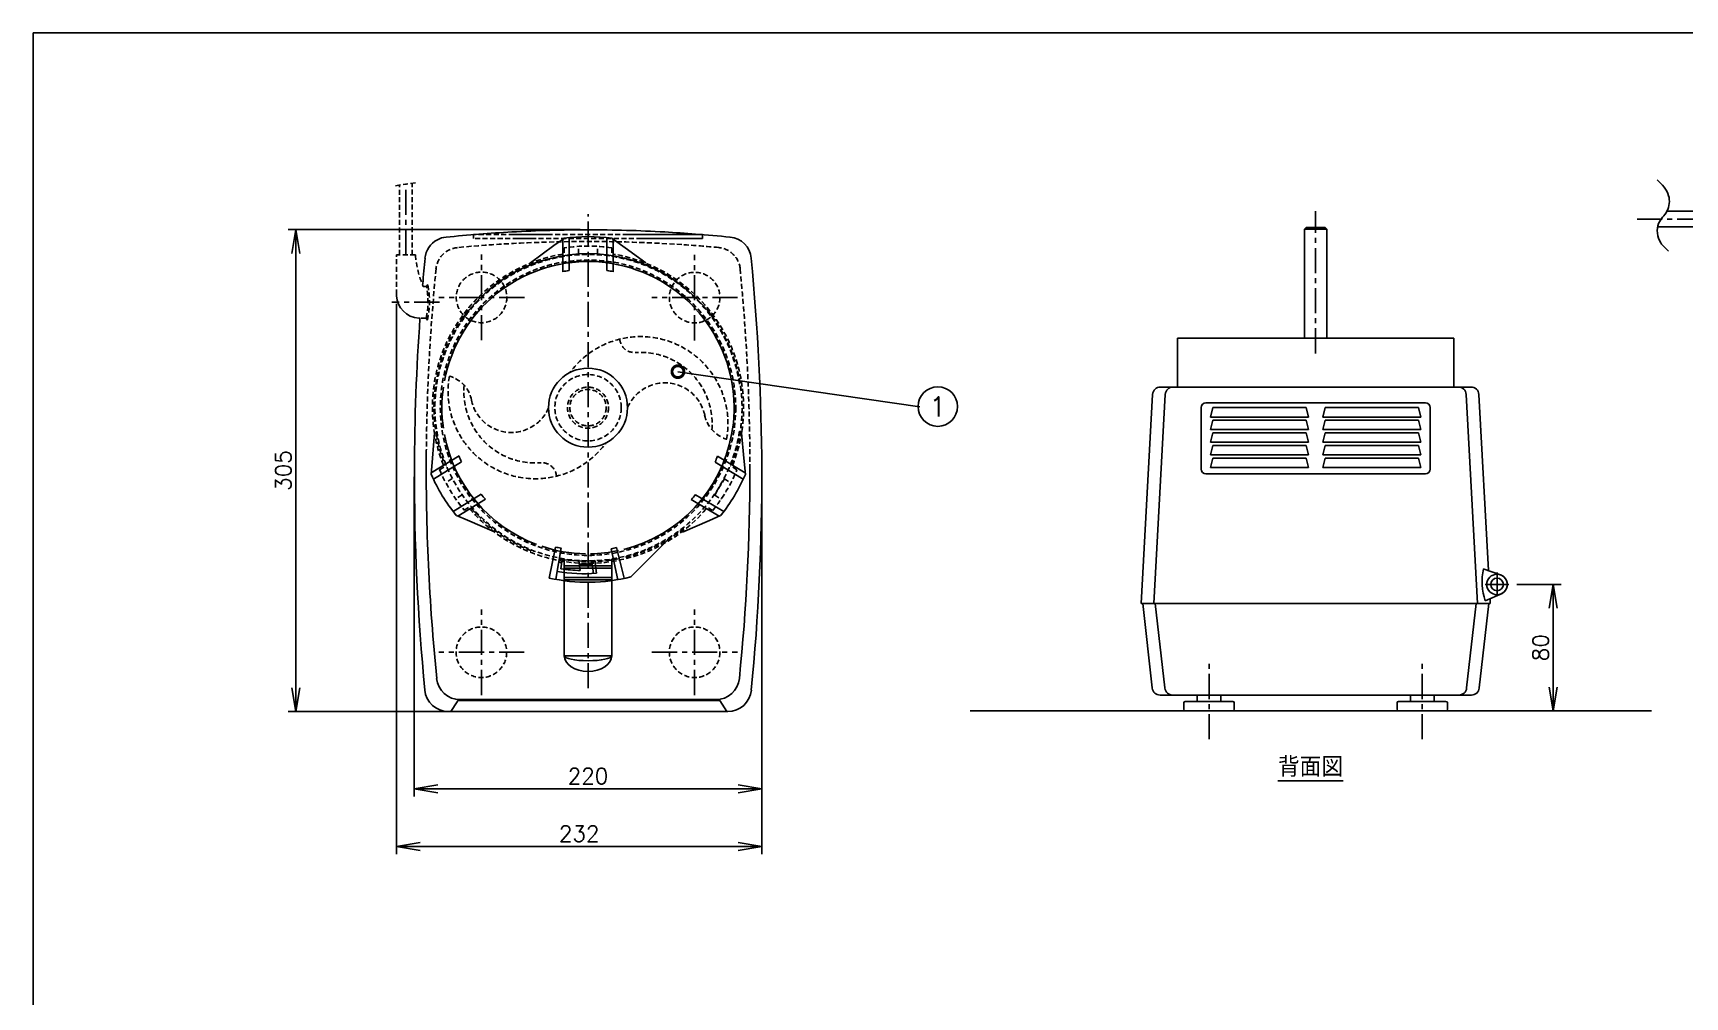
# Model space of a CAD drawing. Extents: x 115 to 2025, y 0 to 1377.
# Drawn here: x 115 to 1161, y 767 to 1377 of the extents above; entities that cross this region are included whole.
import ezdxf
from ezdxf.enums import TextEntityAlignment as Align

# ---------------------------------------------------------------- set-up
doc = ezdxf.new("R2010")
doc.units = 0
doc.header["$LTSCALE"] = 0.5
doc.header["$PDMODE"] = 3
doc.linetypes.add('CENTER', pattern=[50.8, 31.75, -6.35, 6.35, -6.35])
doc.linetypes.add('HIDDEN', pattern=[9.525, 6.35, -3.175])
doc.layers.get('0').update_dxf_attribs({"linetype": 'CONTINUOUS'})
doc.layers.get('DEFPOINTS').update_dxf_attribs({"linetype": 'CONTINUOUS'})
for name, color, linetype in [('DANMEN', 7, 'CONTINUOUS'), ('kiki-2d2', 7, 'CONTINUOUS'), ('SIYOU', 7, 'CONTINUOUS'), ('SUNPOU', 7, 'CONTINUOUS'), ('WAKU', 7, 'CONTINUOUS')]:
    doc.layers.add(name, color=color, linetype=linetype)
doc.styles.get("Standard").update_dxf_attribs({"font": 'ROMANS', "bigfont": 'EXTFONT.shx'})
doc.dimstyles.get("Standard").update_dxf_attribs({"dimscale": 5, "dimtxt": 2, "dimasz": 3, "dimexe": 1, "dimexo": 1, "dimgap": 0.6, "dimtad": 3, "dimdec": 0, "dimzin": 0, "dimdsep": 46, "dimtxsty": 'STANDARD', "dimblk1": 'OPEN', "dimblk2": 'OPEN', "dimsah": 1, "dimcen": 1.5, "dimclrd": 7, "dimclre": 7, "dimclrt": 7, "dimadec": 0, "dimazin": 0, "dimtfac": 1, "dimtdec": 0, "dimtmove": 0, "dimatfit": 0, "dimldrblk": 'DOTSMALL', "dimfxl": 1, "dimtvp": 1, "dimtolj": 1, "dimtzin": 0, "dimarcsym": 0})

# ---------------------------------------------------------------- blocks, each defined once
blk = doc.blocks.new('_OPEN')
at = {"color": 0, "linetype": 'ByBlock'}
for p, q in [((-1, 0.167), (0, 0)), ((0, 0), (-1, -0.167)), ((0, 0), (-1, 0))]:
    blk.add_line(p, q, dxfattribs=at)
blk = doc.blocks.new('*D11')
at = {"color": 7, "lineweight": -2}
for p, q in [((1054.2, 1027.7), (1082.3, 1027.7)), ((1077.3, 962.7), (1077.3, 1012.7)), ((1062, 947.7), (1082.3, 947.7))]:
    blk.add_line(p, q, dxfattribs=at)
at = {"layer": 'DEFPOINTS', "color": 0}
for p in [(1049.2, 1027.7), (1077.3, 1027.7), (1057, 947.7)]:
    blk.add_point(p, dxfattribs=at)
at = {"color": 7, "lineweight": -2, "xscale": 15, "yscale": 15, "zscale": 15}
for p, rotation in [((1077.3, 1027.7), 90), ((1077.3, 947.7), 270)]:
    blk.add_blockref('_OPEN', p, dxfattribs=dict(at, rotation=rotation))
at = {"color": 7, "insert": (1069.3, 987.7), "char_height": 10, "attachment_point": 5, "rotation": 90}
blk.add_mtext('\\A1;80', dxfattribs=at)
blk = doc.blocks.new('_DotSmall')
at = {"color": 0, "linetype": 'ByBlock', "const_width": 0.5}
blk.add_lwpolyline([(-0.0625, 0, 1), (0.0625, 0, 1)], format="xyb", close=True, dxfattribs=at)
blk = doc.blocks.new('*D12')
at = {"color": 7, "lineweight": -2}
for p, q in [((461.3, 1252.3), (276.4, 1252.3)), ((281.4, 1237.3), (281.4, 962.3)), ((461.3, 947.3), (276.4, 947.3))]:
    blk.add_line(p, q, dxfattribs=at)
at = {"layer": 'DEFPOINTS', "color": 0}
for p in [(466.3, 1252.3), (281.4, 947.3), (466.3, 947.3)]:
    blk.add_point(p, dxfattribs=at)
at = {"color": 7, "lineweight": -2, "xscale": 15, "yscale": 15, "zscale": 15}
for p, rotation in [((281.4, 1252.3), 90), ((281.4, 947.3), 270)]:
    blk.add_blockref('_OPEN', p, dxfattribs=dict(at, rotation=rotation))
at = {"color": 7, "insert": (273.4, 1099.8), "char_height": 10, "attachment_point": 5, "rotation": 90}
blk.add_mtext('\\A1;305', dxfattribs=at)
blk = doc.blocks.new('*D17')
at = {"color": 7, "lineweight": -2}
for p, q in [((356.3, 1095.8), (356.3, 893.4)), ((576.4, 1091.8), (576.4, 893.4)), ((371.3, 898.4), (561.4, 898.4))]:
    blk.add_line(p, q, dxfattribs=at)
at = {"layer": 'DEFPOINTS', "color": 0}
for p in [(356.3, 1100.8), (576.4, 1096.8), (576.4, 898.4)]:
    blk.add_point(p, dxfattribs=at)
at = {"color": 7, "lineweight": -2, "xscale": 15, "yscale": 15, "zscale": 15, "rotation": 180}
blk.add_blockref('_OPEN', (356.3, 898.4), dxfattribs=at)
at = {"color": 7, "lineweight": -2, "xscale": 15, "yscale": 15, "zscale": 15}
blk.add_blockref('_OPEN', (576.4, 898.4), dxfattribs=at)
at = {"color": 7, "insert": (466.3, 906.4), "char_height": 10, "attachment_point": 5}
blk.add_mtext('\\A1;220', dxfattribs=at)
blk = doc.blocks.new('*D18')
at = {"color": 7, "lineweight": -2}
for p, q in [((345.1, 1205.4), (345.1, 856.9)), ((576.4, 1086.8), (576.4, 856.9)), ((360.1, 861.9), (561.4, 861.9))]:
    blk.add_line(p, q, dxfattribs=at)
at = {"layer": 'DEFPOINTS', "color": 0}
for p in [(345.1, 1210.4), (576.4, 1091.8), (576.4, 861.9)]:
    blk.add_point(p, dxfattribs=at)
at = {"color": 7, "lineweight": -2, "xscale": 15, "yscale": 15, "zscale": 15, "rotation": 180}
blk.add_blockref('_OPEN', (345.1, 861.9), dxfattribs=at)
at = {"color": 7, "lineweight": -2, "xscale": 15, "yscale": 15, "zscale": 15}
blk.add_blockref('_OPEN', (576.4, 861.9), dxfattribs=at)
at = {"color": 7, "insert": (460.7, 869.9), "char_height": 10, "attachment_point": 5}
blk.add_mtext('\\A1;232', dxfattribs=at)

msp = doc.modelspace()

# ---------------------------------------------------------------- linework, layer by layer
at = {"color": 2}
for p, q in [((920.9, 1253.7), (919.9, 1252.7)), ((919.9, 1252.7), (919.9, 1183.7)), ((919.9, 1252.7), (933.9, 1252.7)), ((920.9, 1253.7), (932.9, 1253.7)), ((932.9, 1253.7), (933.9, 1252.7)), ((933.9, 1252.7), (933.9, 1183.7)), ((839.4, 1183.7), (1014.4, 1183.7)), ((839.4, 1183.7), (839.4, 1152.7)), ((1014.4, 1183.7), (1014.4, 1152.7)), ((828.7, 1152.7), (1025.2, 1152.7)), ((823.7, 1148), (816.4, 1015.7)), ((831.7, 1148), (824.4, 1015.7)), ((857.4, 1142.7), (996.4, 1142.7)), ((1022.2, 1148), (1029.4, 1015.7)), ((1030.2, 1148), (1036.3, 1036.5)), ((854.4, 1139.7), (854.4, 1100.7)), ((861.9, 1139.7), (860.4, 1133.7)), ((860.4, 1133.7), (922.4, 1133.7)), ((861.9, 1131.7), (860.4, 1125.7)), ((862.9, 1139.7), (861.9, 1139.7)), ((862.9, 1131.7), (861.9, 1131.7)), ((862.9, 1139.7), (919.9, 1139.7)), ((862.9, 1131.7), (919.9, 1131.7)), ((919.9, 1139.7), (920.9, 1139.7)), ((919.9, 1131.7), (920.9, 1131.7)), ((920.9, 1139.7), (922.4, 1133.7)), ((920.9, 1131.7), (922.4, 1125.7)), ((932.9, 1139.7), (931.4, 1133.7)), ((993.4, 1133.7), (931.4, 1133.7)), ((932.9, 1131.7), (931.4, 1125.7)), ((933.9, 1139.7), (932.9, 1139.7)), ((933.9, 1131.7), (932.9, 1131.7)), ((990.9, 1139.7), (933.9, 1139.7)), ((990.9, 1131.7), (933.9, 1131.7)), ((990.9, 1139.7), (991.9, 1139.7)), ((990.9, 1131.7), (991.9, 1131.7)), ((991.9, 1139.7), (993.4, 1133.7)), ((991.9, 1131.7), (993.4, 1125.7)), ((999.4, 1100.7), (999.4, 1139.7)), ((860.4, 1125.7), (922.4, 1125.7)), ((861.9, 1123.7), (860.4, 1117.7)), ((862.9, 1123.7), (861.9, 1123.7)), ((862.9, 1123.7), (919.9, 1123.7)), ((919.9, 1123.7), (920.9, 1123.7)), ((920.9, 1123.7), (922.4, 1117.7)), ((993.4, 1125.7), (931.4, 1125.7)), ((932.9, 1123.7), (931.4, 1117.7)), ((933.9, 1123.7), (932.9, 1123.7)), ((990.9, 1123.7), (933.9, 1123.7)), ((990.9, 1123.7), (991.9, 1123.7)), ((991.9, 1123.7), (993.4, 1117.7)), ((860.4, 1117.7), (922.4, 1117.7)), ((861.9, 1115.7), (860.4, 1109.7)), ((860.4, 1109.7), (922.4, 1109.7)), ((862.9, 1115.7), (861.9, 1115.7)), ((862.9, 1115.7), (919.9, 1115.7)), ((919.9, 1115.7), (920.9, 1115.7)), ((920.9, 1115.7), (922.4, 1109.7)), ((993.4, 1117.7), (931.4, 1117.7)), ((932.9, 1115.7), (931.4, 1109.7)), ((993.4, 1109.7), (931.4, 1109.7)), ((933.9, 1115.7), (932.9, 1115.7)), ((990.9, 1115.7), (933.9, 1115.7)), ((990.9, 1115.7), (991.9, 1115.7)), ((991.9, 1115.7), (993.4, 1109.7)), ((861.9, 1107.7), (860.4, 1101.7)), ((860.4, 1101.7), (922.4, 1101.7)), ((862.9, 1107.7), (861.9, 1107.7)), ((862.9, 1107.7), (919.9, 1107.7)), ((919.9, 1107.7), (920.9, 1107.7)), ((920.9, 1107.7), (922.4, 1101.7)), ((932.9, 1107.7), (931.4, 1101.7)), ((993.4, 1101.7), (931.4, 1101.7)), ((933.9, 1107.7), (932.9, 1107.7)), ((990.9, 1107.7), (933.9, 1107.7)), ((990.9, 1107.7), (991.9, 1107.7)), ((991.9, 1107.7), (993.4, 1101.7)), ((857.4, 1097.7), (996.4, 1097.7)), ((1044.5, 1033.6), (1033, 1037.6)), ((816.4, 1015.7), (1037.4, 1015.7)), ((817.4, 1015.7), (823.4, 962.2)), ((825.4, 1015.7), (831.4, 962.2)), ((1028.4, 1015.7), (1022.4, 962.2)), ((1036.5, 1015.7), (1030.5, 962.2)), ((1044.9, 1022), (1034.1, 1017.3)), ((1037.3, 1018.7), (1037.4, 1015.7)), ((828.4, 957.7), (1025.5, 957.7)), ((843.4, 952.7), (843.4, 948.7)), ((844.4, 953.7), (874.4, 953.7)), ((851.9, 953.7), (851.9, 957.7)), ((866.9, 953.7), (866.9, 957.7)), ((875.4, 948.7), (875.4, 952.7)), ((978.4, 948.7), (978.4, 952.7)), ((1009.4, 953.7), (979.4, 953.7)), ((986.9, 953.7), (986.9, 957.7)), ((1001.9, 953.7), (1001.9, 957.7)), ((1010.4, 952.7), (1010.4, 948.7)), ((859.4, 947.7), (708.1, 947.7)), ((708.1, 947.7), (1139.4, 947.7)), ((844.4, 947.7), (874.4, 947.7)), ((1009.4, 947.7), (979.4, 947.7))]:
    msp.add_line(p, q, dxfattribs=at)
at = {"color": 2, "linetype": 'CENTER'}
for p, q in [((398.9, 1182.3), (398.9, 1236.5)), ((533.8, 1182.2), (533.8, 1236.4)), ((426, 1209.4), (371.8, 1209.4)), ((560.9, 1209.3), (506.8, 1209.3)), ((398.8, 957.7), (398.8, 1011.8)), ((533.8, 957.7), (533.8, 1011.8)), ((425.9, 984.8), (371.8, 984.8)), ((506.8, 984.8), (560.9, 984.8))]:
    msp.add_line(p, q, dxfattribs=at)
at = {"color": 2}
for radius in [6.5, 4]:
    msp.add_circle((1041.7, 1027.7), radius, dxfattribs=at)
for centre, radius, start, end in [((828.7, 1147.7), 5, 90, 176.8665), ((836.7, 1147.7), 5, 90, 176.8665), ((1017.2, 1147.7), 5, 3.1335, 90), ((1025.2, 1147.7), 5, 3.1335, 90), ((857.4, 1139.7), 3, 90, 180), ((996.4, 1139.7), 3, 0, 90), ((857.4, 1100.7), 3, 180, 270), ((996.4, 1100.7), 3, 270, 0), ((1074.6, 1029.7), 42.3, 169.2218, 197.0452), ((1041.7, 1027.7), 6.5, 298.7359, 64.437), ((828.4, 962.7), 5, 186.3944, 270), ((836.4, 962.7), 5, 186.3944, 270), ((1017.5, 962.7), 5, 270, 353.6056), ((1025.5, 962.7), 5, 270, 353.6056), ((844.4, 952.7), 1, 90, 180), ((874.4, 952.7), 1, 0, 90), ((979.4, 952.7), 1, 90, 180), ((1009.4, 952.7), 1, 0, 90), ((844.4, 948.7), 1, 180, 270), ((874.4, 948.7), 1, 270, 0), ((979.4, 948.7), 1, 180, 270), ((1009.4, 948.7), 1, 270, 0)]:
    msp.add_arc(centre, radius, start, end, dxfattribs=at)
at = {"layer": 'DANMEN', "color": 2, "linetype": 'HIDDEN'}
for p, q in [((344.5, 1280.1), (358.1, 1282.2)), ((347, 1236.3), (347, 1280.5)), ((347, 1245.8), (347, 1280.5)), ((355, 1245.9), (355, 1281.7)), ((347, 1236.3), (347, 1245.8)), ((355, 1236.3), (355, 1245.9)), ((419.3, 1249.3), (393.8, 1249.3)), ((421.8, 1246.8), (393.8, 1246.8)), ((500.1, 1246.8), (432.6, 1246.8)), ((491.5, 1249.3), (441.2, 1249.3)), ((345, 1211.3), (345, 1236.3)), ((357, 1236.3), (345, 1236.3)), ((364, 1216.3), (362, 1216.3)), ((364, 1216.3), (364.8, 1217.5)), ((363.9, 1196.3), (360, 1196.3)), ((363.9, 1196.3), (364.6, 1195))]:
    msp.add_line(p, q, dxfattribs=at)
at = {"layer": 'DANMEN', "color": 4, "linetype": 'CENTER'}
for p, q in [((351, 1236.3), (351, 1281.1)), ((926.9, 1174), (926.9, 1264)), ((1130.4, 1259), (1301.7, 1259)), ((1041.7, 1020.2), (1041.7, 1035.2)), ((1034.2, 1027.7), (1049.2, 1027.7)), ((859.4, 929.8), (859.4, 979.7)), ((994.4, 929.8), (994.4, 979.7))]:
    msp.add_line(p, q, dxfattribs=at)
at = {"layer": 'DANMEN', "color": 2}
for p, q in [((1149.3, 1264), (1213.5, 1264)), ((1143.4, 1254), (1213.5, 1254))]:
    msp.add_line(p, q, dxfattribs=at)
at = {"layer": 'DANMEN', "color": 2, "linetype": 'CENTER'}
msp.add_line((372.2, 1206.3), (342.2, 1206.3), dxfattribs=at)
at = {"layer": 'DANMEN', "color": 4, "linetype": 'HIDDEN'}
for centre in [(398.9, 1209.4), (533.8, 1209.3), (398.8, 984.8), (533.8, 984.8)]:
    msp.add_circle(centre, 16, dxfattribs=at)
at = {"layer": 'DANMEN', "color": 2, "linetype": 'HIDDEN'}
msp.add_circle((466.3, 1139.6), 21, dxfattribs=at)
at = {"layer": 'DANMEN', "color": 3}
for centre, radius, start, end in [((378, 1232.7), 15, 118.1248, 174.3609), ((378, 1232.7), 15, 95.9113, 118.1248), ((466.8, 374.8), 877.4, 93.1812, 95.9113), ((554.7, 1232.7), 15, 5.6391, 84.0887), ((1754.6, 1096.8), 1398.2, 174.3609, 175.0235), ((-821.9, 1096.8), 1398.2, 0.1639, 5.6391)]:
    msp.add_arc(centre, radius, start, end, dxfattribs=at)
at = {"layer": 'DANMEN', "color": 2, "linetype": 'HIDDEN'}
for centre, radius, start, end in [((466.3, 340.2), 904.6, 86.2327, 95.2488), ((420.3, 1241.5), 63.5, 184.6911, 203.3813), ((385, 1226), 15, 95.2488, 174.4141), ((466.3, 340.2), 904.6, 84.7512, 86.2327), ((547.7, 1226), 15, 5.5859, 84.7512), ((1671, 1100.3), 1307.1, 174.4141, 179.4758), ((-738.3, 1100.3), 1307.1, 0.0142, 5.5859), ((318.6, 1206.7), 46.4, 347.0304, 11.9258), ((318.6, 1206.7), 47.4, 345.8204, 13.1798), ((360, 1211.3), 15, 180, 183.4914), ((360, 1211.3), 15, 266.7342, 270), ((466.3, 1139.6), 97.5, 144.2242, 190.0414), ((466.3, 1139.6), 97.5, 338.3551, 35.7738), ((499.6, 1129.3), 55.3, 349.8955, 143.939), ((495.6, 1183.8), 9.28, 184.6388, 274.2319), ((499.6, 1129.3), 45.3, 355.2134, 94.2319), ((433, 1149.9), 55.3, 169.8955, 323.939), ((370.3, 1134.5), 26.5, 65.7988, 71.7982), ((373, 1140.4), 20, 11.6774, 65.7988), ((433, 1149.9), 45.3, 175.2134, 274.2319), ((515, 1129.6), 25.7, 11.6774, 157.0729), ((466.3, 1139.6), 97.5, 352.3377, 7.6623), ((417.7, 1149.6), 25.7, 191.6774, 337.0729), ((559.7, 1138.9), 20, 191.6774, 245.7988), ((466.3, 1139.6), 97.5, 190.0414, 201.6855), ((555.2, 1126.6), 7.02, 242.1158, 261.2188), ((437.1, 1095.5), 9.28, 4.6388, 94.2319), ((466.3, 1139.6), 97.5, 224.1146, 249.3327), ((466.3, 1139.6), 97.5, 284.1431, 308.9391), ((466.3, 1139.6), 97.5, 271.0371, 282.0137)]:
    msp.add_arc(centre, radius, start, end, dxfattribs=at)
at = {"layer": 'DANMEN', "color": 2}
msp.add_open_spline([(1143, 1283.9), (1146.1, 1280.9), (1151.7, 1275.3), (1150.5, 1263.4), (1141.8, 1256.3), (1143.6, 1244.6), (1148.5, 1240.3), (1150.3, 1238.7)], degree=3, knots=[0, 0, 0, 0, 12.569558, 22.453576, 31.801017, 44.165704, 51.369245, 51.369245, 51.369245, 51.369245], dxfattribs=at)
at = {"layer": 'kiki-2d2', "color": 2, "linetype": 'CENTER'}
msp.add_line((466.3, 962.1), (466.3, 1262.1), dxfattribs=at)
at = {"layer": 'kiki-2d2', "color": 2}
for p, q in [((393.8, 1248.3), (393.8, 1249.3)), ((393.8, 1248.3), (393.8, 1246.8)), ((441.2, 1249.3), (419.3, 1249.3)), ((432.6, 1246.8), (421.8, 1246.8)), ((444.7, 1242.2), (451.1, 1246.8)), ((450.3, 1225.7), (450.3, 1246.2)), ((454.3, 1226.4), (454.3, 1247.2)), ((478.3, 1226.4), (478.3, 1247.2)), ((489.8, 1240.8), (481.5, 1246.8)), ((482.3, 1225.7), (482.3, 1246.2)), ((538.8, 1249.3), (491.5, 1249.3)), ((538.8, 1246.8), (500.1, 1246.8)), ((538.8, 1249.3), (534.1, 1249.3)), ((538.8, 1246.8), (538.8, 1249.3)), ((444.7, 1242.2), (429.8, 1231.3)), ((489.8, 1240.8), (502.8, 1231.3)), ((367.9, 1107.6), (369.1, 1123.6)), ((564.9, 1107.6), (563.5, 1123.6)), ((384.7, 1109.1), (367.1, 1098.3)), ((548.2, 1108.9), (565.8, 1098.4)), ((367.9, 1107.6), (367.1, 1097.4)), ((386.2, 1105.3), (368.4, 1094.4)), ((546.7, 1105.1), (564.6, 1094.4)), ((564.9, 1107.6), (565.9, 1097.4)), ((398.7, 1084.8), (380.9, 1073.9)), ((401.4, 1081.7), (383.8, 1071)), ((531.7, 1081.4), (549.4, 1070.9)), ((534.4, 1084.5), (552.2, 1073.8)), ((390.1, 1068.4), (383, 1071.4)), ((390.1, 1068.4), (407, 1061)), ((543.1, 1068.2), (526.1, 1060.9)), ((543.1, 1068.2), (550.2, 1071.3)), ((517.6, 1056.7), (493.3, 1032.5)), ((441.7, 1031.8), (445.7, 1051.4)), ((445.9, 1031), (449.2, 1050.8)), ((485.2, 1030.7), (481, 1050.3)), ((489.2, 1031.7), (484.3, 1051.1)), ((449, 1037.6), (450, 1043.5)), ((451.3, 1043.8), (451.3, 982.6)), ((451.3, 1039.6), (481.3, 1039.6)), ((451.3, 1038.1), (481.3, 1038.1)), ((461.4, 1036.6), (460.5, 1042.6)), ((469.7, 1034.5), (468.9, 1040.7)), ((471.7, 1034.8), (470.6, 1042.8)), ((481.3, 1043.8), (481.3, 982.6)), ((451.3, 1032.1), (481.3, 1032.1)), ((451.3, 1030.6), (481.3, 1030.6)), ((451.3, 982.6), (481.3, 982.6)), ((383.4, 953.5), (379.5, 947.3)), ((383.4, 953.5), (383.9, 954.3)), ((383.9, 954.3), (548.7, 954.3)), ((385.4, 954.8), (466.3, 954.8)), ((547.2, 954.8), (466.3, 954.8)), ((548.7, 954.3), (549.7, 954.3)), ((549.7, 954.3), (554.2, 947.3))]:
    msp.add_line(p, q, dxfattribs=at)
at = {"layer": 'kiki-2d2', "color": 2, "linetype": 'HIDDEN'}
for p, q in [((451.3, 1240.8), (451.3, 1235.7)), ((460.3, 1236.9), (460.3, 1241.7)), ((472.3, 1236.9), (472.3, 1241.7)), ((481.3, 1240.8), (481.3, 1235.7)), ((372.3, 1100.3), (376.7, 1103)), ((560.6, 1100.3), (556.2, 1102.9)), ((380.4, 1094.7), (376.2, 1092.2)), ((546.5, 1084.3), (552.6, 1094.6)), ((552.6, 1094.6), (556.7, 1092.1)), ((386.6, 1084.5), (382.5, 1081.9)), ((388, 1074.7), (392.3, 1077.4)), ((545.2, 1074.6), (540.8, 1077.2)), ((546.5, 1084.3), (550.6, 1081.8))]:
    msp.add_line(p, q, dxfattribs=at)
at = {"layer": 'kiki-2d2', "color": 3}
for p in [(377.9, 947.3), (554.8, 947.3)]:
    msp.add_line(p, (466.3, 947.3), dxfattribs=at)
at = {"layer": 'kiki-2d2', "color": 2, "linetype": 'HIDDEN'}
for radius in [93.5, 13, 11.5]:
    msp.add_circle((466.3, 1139.6), radius, dxfattribs=at)
at = {"layer": 'kiki-2d2', "color": 2}
msp.add_circle((466.3, 1139.6), 25, dxfattribs=at)
at = {"layer": 'kiki-2d2', "color": 3}
for centre, radius, start, end in [((466.8, 374.8), 877.4, 90.0326, 93.1812), ((465.8, 374.8), 877.4, 86.7913, 89.9674), ((465.8, 374.8), 877.4, 85.514, 86.7913), ((465.8, 374.8), 877.4, 84.0887, 85.514), ((1754.6, 1096.8), 1398.2, 175.9193, 179.8361), ((1754.6, 1096.8), 1398.2, 179.8361, 185.58), ((-821.9, 1096.8), 1398.2, 354.42, 0.1639), ((377.9, 962.3), 15, 185.58, 270), ((554.8, 962.3), 15, 270, 354.42)]:
    msp.add_arc(centre, radius, start, end, dxfattribs=at)
at = {"layer": 'kiki-2d2', "color": 2}
for centre, radius, start, end in [((466.3, 1139.9), 108, 81.8957, 98.1043), ((466.3, 1139.6), 97.5, 35.7758, 144.2242), ((466.3, 1139.7), 92.4, 7.4105, 169.4509), ((467.3, 1139.9), 87.5, 98.5441, 101.203), ((466.3, 1139.9), 92.5, 81.9209, 98.0791), ((465.3, 1139.9), 87.5, 78.797, 81.4559), ((360, 1211.3), 15, 183.4914, 266.7342), ((466.3, 1139.6), 92.5, 171.9209, 188.0791), ((472.4, 1139.1), 86.4, 349.0376, 8.3647), ((466.3, 1139.6), 92.5, 190.5902, 249.3327), ((466.3, 1139.6), 92.5, 284.1431, 349.4098), ((1671, 1100.3), 1307.1, 179.4758, 185.7967), ((466.8, 1139.3), 87.5, 200.2276, 202.8865), ((465.8, 1138.3), 87.5, 337.6801, 340.339), ((466.3, 1139.2), 92.5, 321.0568, 337.2151), ((-738.3, 1100.3), 1307.1, 354.2033, 0.0142), ((466.2, 1140.2), 108, 203.3263, 219.535), ((466.3, 1139.2), 108, 321.0317, 337.2403), ((465.7, 1141), 87.5, 219.9748, 222.6336), ((466.8, 1140.1), 87.5, 317.933, 320.5918), ((466.3, 1139.6), 97.5, 220.576, 224.1146), ((466.3, 1139.6), 92.5, 251.534, 268.9629), ((464, 1140), 90.5, 258.3671, 260.5684), ((466.3, 1139.6), 92.5, 271.0371, 282.0137), ((462.2, 1138.8), 90.5, 282.0137, 284.1431), ((464, 1140), 105.5, 260.5684, 274.1929), ((464, 1140), 99.5, 260.5684, 261.7201), ((464, 1140), 97.5, 260.5684, 273.8802), ((464, 1140), 103.5, 261.6756, 268.5436), ((464, 1140), 99.5, 268.1598, 272.8077), ((466, 1140.1), 111, 257.3697, 284.3153), ((385.4, 969.8), 15, 185.7967, 270), ((547.2, 969.8), 15, 270, 354.2033)]:
    msp.add_arc(centre, radius, start, end, dxfattribs=at)
at = {"layer": 'kiki-2d2', "color": 2, "linetype": 'HIDDEN'}
for centre, radius, start, end in [((466.3, 1139.6), 98.5, 99.381, 188.7593), ((466.4, 1139.6), 97, 8.883, 188.8928), ((466.3, 1139.9), 102, 81.5435, 98.4565), ((466.3, 1139.6), 98.5, 351.2407, 80.6843), ((466.3, 1139.6), 98.5, 188.7593, 201.7854), ((466.4, 1139.7), 97, 188.8959, 351.1041), ((466.3, 1139.6), 98.5, 338.248, 351.2407), ((466.2, 1140.2), 102, 202.9741, 219.8872), ((466.3, 1139.2), 102, 320.6794, 337.5925), ((466.3, 1139.6), 98.5, 220.4824, 319.5511)]:
    msp.add_arc(centre, radius, start, end, dxfattribs=at)
at = {"layer": 'kiki-2d2', "color": 2}
for ratio in [0.666667, 0.211742]:
    msp.add_ellipse((466.3, 982.6), major_axis=(15, 0), ratio=ratio, start_param=3.141593, end_param=6.283185, dxfattribs=at)
at = {"layer": 'SUNPOU'}
msp.add_circle((687.7, 1140.3), 12.5, dxfattribs=at)
at = {"layer": 'WAKU', "color": 6}
for p, q in [((2025, 1376.8), (115, 1376.8)), ((115, 1376.8), (115, 0))]:
    msp.add_line(p, q, dxfattribs=at)

# ---------------------------------------------------------------- texts
at = {"layer": 'SIYOU', "color": 1}
msp.add_text('%%U背面図', height=12.5, dxfattribs=at).set_placement((903, 906))
at = {"layer": 'SUNPOU'}
msp.add_text('1', height=12.5, rotation=360, dxfattribs=at).set_placement((687.7, 1140.3), align=Align.MIDDLE)

# ---------------------------------------------------------------- dimensions: what is measured, and where the dimension line sits
at = {"color": 6}
dim = msp.add_linear_dim(base=(281.4, 947.3), p1=(466.3, 1252.3), p2=(466.3, 947.3), angle=90, dimstyle='STANDARD', override={"dimarcsym": 1}, dxfattribs=at)
dim.commit()
dim.dimension.update_dxf_attribs({"geometry": '*D12', "text_midpoint": (273.4, 1099.8)})
dim = msp.add_linear_dim(base=(576.4, 861.9), p1=(345.1, 1210.4), p2=(576.4, 1091.8), text='232', dimstyle='STANDARD', override={"dimarcsym": 1})
dim.commit()
dim.dimension.update_dxf_attribs({"geometry": '*D18', "text_midpoint": (460.7, 869.9)})
dim = msp.add_linear_dim(base=(576.4, 898.4), p1=(356.3, 1100.8), p2=(576.4, 1096.8), dimstyle='STANDARD', override={"dimarcsym": 1})
dim.commit()
dim.dimension.update_dxf_attribs({"geometry": '*D17', "text_midpoint": (466.3, 906.4)})
at = {"color": 2}
dim = msp.add_linear_dim(base=(1077.3, 1027.7), p1=(1057, 947.7), p2=(1049.2, 1027.7), angle=90, dimstyle='STANDARD', dxfattribs=at)
dim.commit()
dim.dimension.update_dxf_attribs({"geometry": '*D11', "text_midpoint": (1069.3, 987.7)})

# ---------------------------------------------------------------- leaders
at = {"layer": 'SUNPOU'}
msp.add_leader([(523.2, 1162.4), (676.3, 1140.1)], dimstyle='STANDARD', dxfattribs=at)
msp.add_leader([(523.2, 1162.4), (676.3, 1140.1)], dimstyle='STANDARD', dxfattribs=at)

doc.saveas('drawing.dxf')
